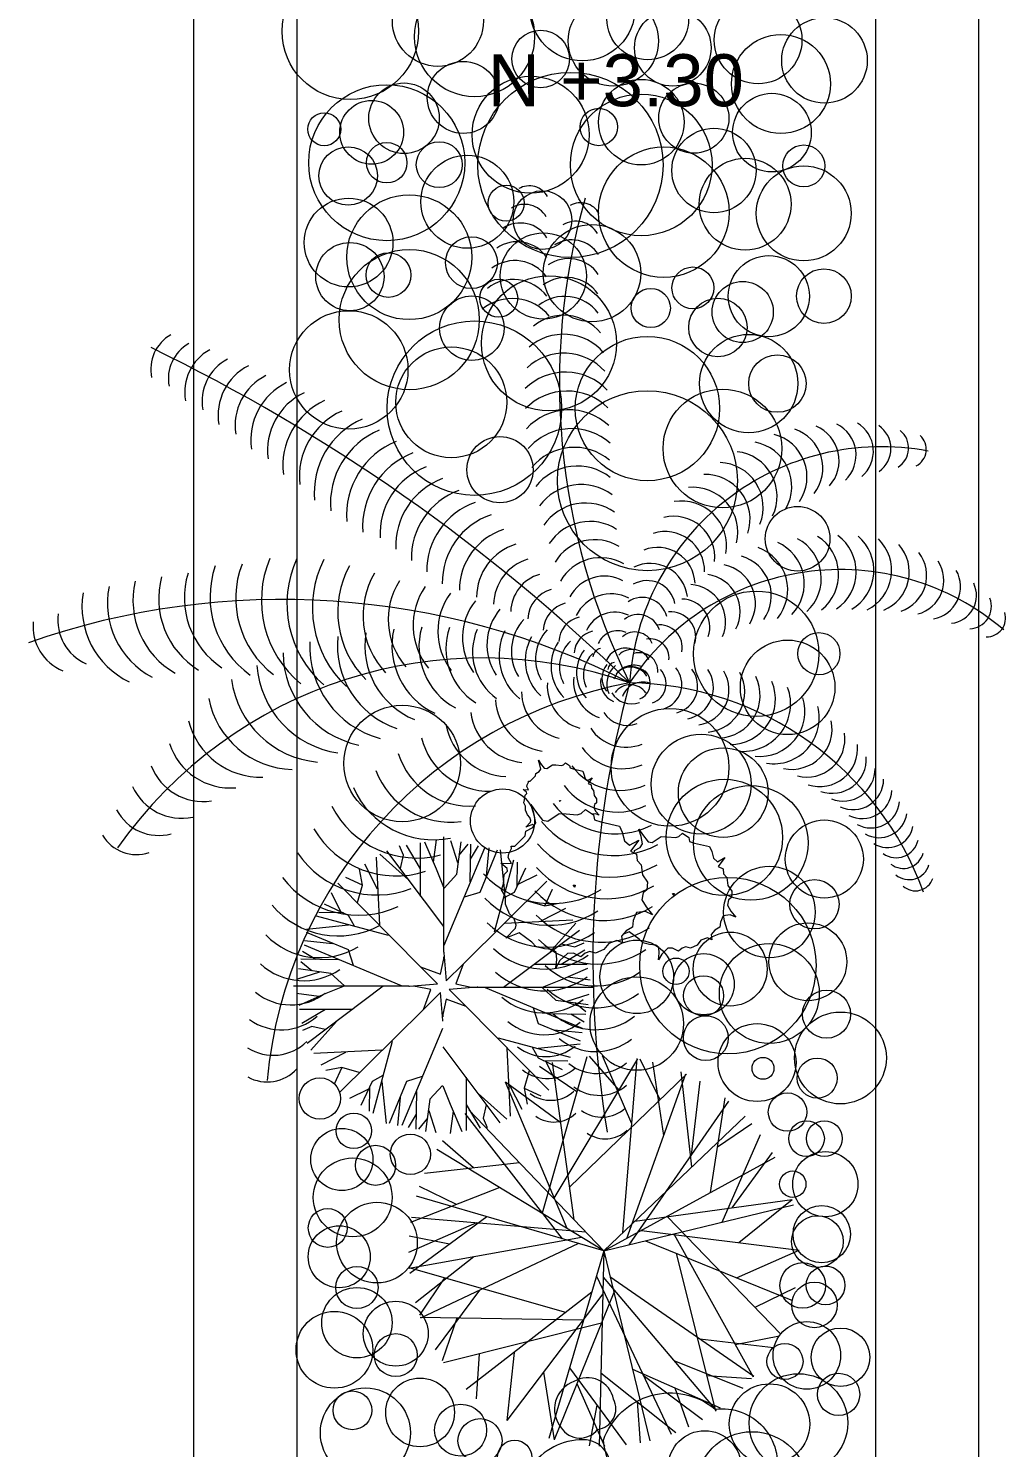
# Model space of a CAD drawing. Header units: millimetres. Extents: x 23218 to 31754, y 14902 to 21214.
# Drawn here: x 26859.7 to 26903.3, y 20172.2 to 20235.5 of the extents above; entities that cross this region are included whole.
import ezdxf

# ---------------------------------------------------------------- set-up
doc = ezdxf.new("R2010")
doc.units = ezdxf.units.MM
for name, color, linetype, lineweight in [('PROIEZIONI', 145, 'Continuous', 13), ('VEGETAZIONE', 94, 'Continuous', 5), ('Wall', 7, 'Continuous', 20)]:
    doc.layers.add(name, color=color, linetype=linetype, lineweight=lineweight)
doc.styles.add('ARCHI', font='arial.ttf')

msp = doc.modelspace()

# ---------------------------------------------------------------- linework, layer by layer
at = {"layer": 'PROIEZIONI'}
for p, q in [((26867.107, 20130.058), (26867.107, 20349.058)), ((26902.107, 20130.058), (26902.107, 20349.058)), ((26871.71, 20134.664), (26871.71, 20344.455)), ((26897.504, 20134.664), (26897.504, 20344.455))]:
    msp.add_line(p, q, dxfattribs=at)
at = {"layer": 'VEGETAZIONE'}
for p, q in [((26877.792, 20198.339), (26877.923, 20199.325)), ((26878.258, 20194.323), (26878.258, 20199.464)), ((26878.874, 20198.307), (26878.57, 20199.285)), ((26876.684, 20197.541), (26875.397, 20198.689)), ((26878.249, 20195.465), (26875.707, 20198.847)), ((26876.456, 20198.643), (26876.277, 20199.056)), ((26876.326, 20198.048), (26876.456, 20198.643)), ((26877.222, 20198.036), (26876.587, 20199.086)), ((26877.222, 20196.824), (26877.222, 20199.196)), ((26877.923, 20198.019), (26877.401, 20199.231)), ((26878.267, 20194.641), (26880.086, 20198.975)), ((26878.827, 20197.802), (26879.031, 20199.236)), ((26878.938, 20198.65), (26879.334, 20199.138)), ((26879.433, 20197.46), (26879.462, 20199.138)), ((26879.445, 20198.47), (26879.801, 20199.057)), ((26879.876, 20197.004), (26880.646, 20198.878)), ((26880.15, 20197.721), (26880.279, 20198.975)), ((26880.978, 20197.004), (26880.786, 20198.878)), ((26874.631, 20197.313), (26874.501, 20198.019)), ((26875.299, 20197.138), (26874.729, 20198.24)), ((26875.397, 20195.529), (26875.25, 20198.561)), ((26878.249, 20197.203), (26877.923, 20198.019)), ((26880.518, 20195.228), (26881.375, 20198.438)), ((26881.41, 20197.004), (26881.917, 20198.079)), ((26881.52, 20197.232), (26881.538, 20198.34)), ((26877.222, 20193.664), (26873.523, 20197.395)), ((26873.882, 20197.651), (26873.882, 20197.651)), ((26874.631, 20197.313), (26873.882, 20197.651)), ((26878.267, 20197.183), (26878.827, 20197.802)), ((26879.113, 20193.794), (26882.844, 20197.493)), ((26881.602, 20197.362), (26882.412, 20197.77)), ((26873.653, 20196.153), (26873.246, 20196.963)), ((26874.403, 20196.532), (26874.631, 20197.313)), ((26879.177, 20196.792), (26879.876, 20197.004)), ((26880.932, 20196.743), (26881.41, 20197.004)), ((26882.762, 20196.385), (26883.1, 20197.134)), ((26883.1, 20197.134), (26883.1, 20197.134)), ((26874.012, 20195.961), (26872.936, 20196.468)), ((26881.981, 20196.613), (26882.762, 20196.385)), ((26882.587, 20195.716), (26883.689, 20196.287)), ((26882.762, 20196.385), (26883.468, 20196.515)), ((26874.012, 20195.529), (26872.138, 20195.337)), ((26875.788, 20195.069), (26872.578, 20195.926)), ((26873.784, 20196.071), (26872.676, 20196.089)), ((26874.273, 20195.483), (26874.012, 20195.961)), ((26880.978, 20195.619), (26884.01, 20195.765)), ((26882.99, 20194.331), (26884.138, 20195.619)), ((26873.295, 20194.701), (26872.04, 20194.83)), ((26874.012, 20194.427), (26872.138, 20195.197)), ((26880.914, 20192.767), (26884.296, 20195.309)), ((26872.545, 20193.996), (26871.959, 20194.352)), ((26876.375, 20192.818), (26872.04, 20194.637)), ((26874.224, 20193.728), (26874.012, 20194.427)), ((26878.259, 20194.287), (26878.361, 20193.044)), ((26883.485, 20193.794), (26884.535, 20194.429)), ((26883.497, 20194.69), (26884.092, 20194.56)), ((26884.092, 20194.56), (26884.505, 20194.739)), ((26873.213, 20193.378), (26871.78, 20193.582)), ((26873.556, 20193.984), (26871.877, 20194.013)), ((26872.366, 20193.489), (26871.877, 20193.885)), ((26877.972, 20192.912), (26877.222, 20193.664)), ((26877.222, 20193.664), (26878.102, 20193.343)), ((26878.102, 20193.343), (26878.248, 20194.028)), ((26878.361, 20193.044), (26879.113, 20193.794)), ((26879.113, 20193.794), (26878.792, 20192.914)), ((26882.273, 20193.794), (26884.645, 20193.794)), ((26883.468, 20193.093), (26884.68, 20193.614)), ((26872.708, 20193.425), (26871.731, 20193.122)), ((26873.833, 20192.818), (26873.213, 20193.378)), ((26882.652, 20192.767), (26883.468, 20193.093)), ((26883.788, 20193.223), (26884.774, 20193.093)), ((26876.692, 20192.809), (26871.551, 20192.809)), ((26872.676, 20192.343), (26871.691, 20192.474)), ((26872.997, 20192.474), (26871.784, 20191.952)), ((26875.551, 20192.8), (26872.169, 20190.258)), ((26873.813, 20192.8), (26872.997, 20192.474)), ((26876.728, 20192.81), (26877.972, 20192.912)), ((26877.673, 20192.653), (26876.988, 20192.799)), ((26877.352, 20191.773), (26877.673, 20192.653)), ((26878.104, 20192.523), (26877.352, 20191.773)), ((26878.206, 20191.279), (26878.104, 20192.523)), ((26879.736, 20192.757), (26878.493, 20192.655)), ((26878.493, 20192.655), (26879.243, 20191.903)), ((26878.792, 20192.914), (26879.477, 20192.768)), ((26879.569, 20192.758), (26884.913, 20192.758)), ((26880.09, 20192.748), (26884.424, 20190.929)), ((26882.632, 20192.748), (26883.251, 20192.189)), ((26883.756, 20192.142), (26884.734, 20192.445)), ((26874.192, 20191.773), (26871.819, 20191.773)), ((26872.979, 20191.773), (26871.93, 20191.138)), ((26877.352, 20191.773), (26873.621, 20188.074)), ((26878.363, 20192.224), (26878.217, 20191.539)), ((26879.243, 20191.903), (26878.363, 20192.224)), ((26879.243, 20191.903), (26882.942, 20188.172)), ((26882.241, 20191.839), (26882.453, 20191.139)), ((26883.251, 20192.189), (26884.685, 20191.985)), ((26884.099, 20192.078), (26884.587, 20191.681)), ((26873.475, 20191.235), (26872.327, 20189.948)), ((26882.453, 20191.139), (26884.327, 20190.37)), ((26882.909, 20191.582), (26884.587, 20191.553)), ((26883.919, 20191.571), (26884.506, 20191.215)), ((26872.373, 20191.007), (26871.959, 20190.828)), ((26872.968, 20190.877), (26872.373, 20191.007)), ((26878.197, 20190.926), (26876.378, 20186.591)), ((26880.677, 20190.498), (26883.887, 20189.641)), ((26883.17, 20190.865), (26884.424, 20190.737)), ((26875.486, 20189.948), (26872.455, 20189.801)), ((26873.877, 20189.85), (26872.775, 20189.28)), ((26875.947, 20190.339), (26875.09, 20187.129)), ((26878.216, 20190.102), (26880.758, 20186.72)), ((26881.068, 20190.037), (26881.214, 20187.006)), ((26882.192, 20190.084), (26882.453, 20189.606)), ((26882.453, 20190.037), (26884.327, 20190.23)), ((26873.702, 20189.182), (26872.997, 20189.052)), ((26873.702, 20189.182), (26873.364, 20188.433)), ((26874.484, 20188.954), (26873.702, 20189.182)), ((26882.453, 20189.606), (26883.528, 20189.099)), ((26884.186, 20188.098), (26882.518, 20189.222)), ((26882.646, 20182.699), (26884.637, 20189.675)), ((26882.681, 20189.495), (26883.789, 20189.478)), ((26882.811, 20189.414), (26883.219, 20188.603)), ((26884.063, 20182.386), (26883.092, 20189.4)), ((26883.179, 20183.35), (26886.907, 20189.573)), ((26886.064, 20188.166), (26884.743, 20189.684)), ((26886.633, 20186.668), (26885.323, 20189.707)), ((26886.228, 20181.808), (26886.875, 20189.579)), ((26887.895, 20187.746), (26887.012, 20189.554)), ((26888.057, 20186.152), (26887.578, 20189.426)), ((26875.055, 20188.563), (26874.548, 20187.487)), ((26875.533, 20188.824), (26875.055, 20188.563)), ((26875.486, 20188.563), (26875.679, 20186.689)), ((26876.588, 20188.563), (26875.819, 20186.689)), ((26877.288, 20188.775), (26876.588, 20188.563)), ((26879.243, 20188.743), (26879.243, 20186.37)), ((26883.75, 20181.997), (26880.997, 20188.521)), ((26883.463, 20186.718), (26881, 20188.523)), ((26882.062, 20189.035), (26881.834, 20188.253)), ((26883.861, 20183.841), (26889.073, 20188.887)), ((26886.408, 20181.562), (26889.044, 20188.9)), ((26889.312, 20184.751), (26888.839, 20188.993)), ((26889.299, 20185.284), (26889.684, 20188.572)), ((26873.364, 20188.433), (26873.364, 20188.433)), ((26874.863, 20188.204), (26874.052, 20187.797)), ((26874.944, 20188.335), (26874.927, 20187.227)), ((26877.031, 20188.107), (26877.002, 20186.428)), ((26878.197, 20188.384), (26877.638, 20187.765)), ((26878.216, 20188.364), (26878.542, 20187.548)), ((26879.78, 20188.026), (26881.068, 20186.878)), ((26881.165, 20188.428), (26881.736, 20187.326)), ((26881.834, 20188.253), (26881.964, 20187.548)), ((26881.834, 20188.253), (26882.583, 20187.915)), ((26882.583, 20187.915), (26882.583, 20187.915)), ((26876.314, 20187.846), (26876.186, 20186.591)), ((26877.638, 20187.765), (26877.434, 20186.331)), ((26877.591, 20187.259), (26877.894, 20186.282)), ((26878.542, 20187.548), (26879.063, 20186.335)), ((26879.243, 20187.531), (26879.878, 20186.481)), ((26885.384, 20181.002), (26879.373, 20187.299)), ((26880.139, 20187.519), (26880.009, 20186.924)), ((26886.518, 20181.278), (26890.964, 20187.684)), ((26890.148, 20183.607), (26890.789, 20187.826)), ((26877.02, 20187.096), (26876.664, 20186.51)), ((26877.527, 20186.917), (26877.13, 20186.428)), ((26878.672, 20187.227), (26878.542, 20186.242)), ((26883.548, 20181.54), (26879.2, 20187.129)), ((26880.009, 20186.924), (26880.188, 20186.51)), ((26885.384, 20181.002), (26891.681, 20187.013)), ((26890.458, 20185.649), (26891.984, 20186.679)), ((26890.66, 20182.285), (26892.371, 20186.195)), ((26885.384, 20181.002), (26877.948, 20185.529)), ((26879.582, 20184.701), (26878.192, 20185.908)), ((26891.1, 20182.922), (26892.905, 20185.386)), ((26881.635, 20184.93), (26877.393, 20184.456)), ((26885.384, 20181.002), (26893.022, 20185.178)), ((26880.746, 20183.826), (26876.771, 20182.271)), ((26885.384, 20181.002), (26877.03, 20183.45)), ((26878.822, 20183.073), (26877.167, 20183.879)), ((26885.384, 20181.002), (26893.843, 20183.059)), ((26886.768, 20182.323), (26893.783, 20183.293)), ((26891.402, 20181.377), (26893.783, 20183.29)), ((26879.717, 20182.251), (26876.678, 20180.94)), ((26880.173, 20182.529), (26876.736, 20179.998)), ((26884.578, 20181.846), (26876.807, 20182.493)), ((26888.223, 20182.524), (26893.269, 20177.312)), ((26878.51, 20181.304), (26876.703, 20181.654)), ((26884.387, 20181.609), (26876.713, 20180.223)), ((26887.063, 20181.92), (26894.089, 20181.042)), ((26888.52, 20181.737), (26892.045, 20175.397)), ((26884.263, 20181.33), (26877.21, 20178.005)), ((26885.384, 20181.002), (26882.935, 20172.648)), ((26885.384, 20181.002), (26885.181, 20172.298)), ((26885.384, 20181.002), (26887.441, 20172.543)), ((26887.243, 20181.454), (26893.803, 20178.787)), ((26891.294, 20179.807), (26894.089, 20181.038)), ((26879.587, 20180.742), (26876.991, 20178.689)), ((26888.604, 20180.901), (26890.368, 20173.864)), ((26883.686, 20178.264), (26876.71, 20180.254)), ((26878.288, 20179.804), (26877.164, 20178.136)), ((26885.056, 20179.881), (26888.381, 20172.828)), ((26885.357, 20179.835), (26890.394, 20173.882)), ((26885.66, 20179.867), (26892.066, 20175.422)), ((26879.852, 20179.25), (26877.875, 20176.596)), ((26884.846, 20179.166), (26879.256, 20174.818)), ((26885.339, 20179.089), (26881.066, 20173.443)), ((26885.836, 20179.143), (26883.169, 20172.583)), ((26892.128, 20178.491), (26893.936, 20179.374)), ((26884.453, 20177.918), (26877.199, 20178.035)), ((26878.839, 20178.008), (26878.185, 20176.106)), ((26885.283, 20177.782), (26878.246, 20176.018)), ((26891.248, 20176.831), (26893.223, 20177.216)), ((26881.394, 20176.481), (26881.063, 20173.444)), ((26889.667, 20177.087), (26892.954, 20176.702)), ((26879.837, 20176.417), (26879.698, 20174.41)), ((26888.507, 20176.112), (26891.583, 20174.889)), ((26882.7, 20175.602), (26883.166, 20172.583)), ((26883.857, 20175.791), (26886.387, 20172.354)), ((26885.257, 20175.573), (26888.591, 20172.909)), ((26886.667, 20175.725), (26890.577, 20174.014)), ((26887.135, 20175.47), (26889.79, 20173.493)), ((26889.969, 20175.455), (26891.976, 20175.316)), ((26884.189, 20175.091), (26885.42, 20172.296)), ((26888.559, 20174.897), (26889.159, 20173.157)), ((26885.081, 20174.128), (26884.731, 20172.321)), ((26886.871, 20174.284), (26887, 20172.448))]:
    msp.add_line(p, q, dxfattribs=at)
for points in [[(26882.272, 20199.972), (26882.206, 20200.021), (26881.904, 20199.899), (26882.124, 20200.125), (26882.14, 20200.189), (26882.093, 20200.333), (26881.988, 20200.444), (26881.9, 20200.66), (26881.9, 20200.828), (26881.814, 20200.98), (26881.855, 20201.116), (26881.873, 20201.325), (26881.948, 20201.397), (26881.937, 20201.453), (26881.793, 20201.572), (26882.031, 20201.566), (26881.957, 20201.702), (26881.976, 20201.782), (26882.031, 20201.902), (26882.026, 20201.95), (26882.108, 20201.951), (26882.339, 20202.185), (26882.356, 20202.289), (26882.508, 20202.37), (26882.574, 20202.474), (26882.532, 20202.674), (26882.468, 20202.882), (26882.571, 20202.731), (26882.728, 20202.531), (26882.846, 20202.508), (26883.094, 20202.678), (26883.249, 20202.671), (26883.499, 20202.649), (26883.589, 20202.681), (26883.685, 20202.77), (26883.862, 20202.651), (26883.884, 20202.539), (26884.021, 20202.492), (26884.444, 20202.398), (26884.501, 20202.263), (26884.553, 20202.071), (26884.662, 20201.975), (26884.871, 20202.089), (26884.686, 20201.839), (26884.819, 20201.776), (26884.834, 20201.632), (26884.926, 20201.536), (26884.953, 20201.312), (26885.063, 20201.153), (26885.053, 20200.977), (26884.971, 20200.912), (26884.942, 20200.76), (26885.035, 20200.6), (26885.174, 20200.425), (26885.018, 20200.496), (26884.869, 20200.476)], [(26886.739, 20198.721), (26886.761, 20198.859), (26887.004, 20198.988), (26887.111, 20199.156), (26887.044, 20199.476), (26886.941, 20199.808), (26887.106, 20199.566), (26887.358, 20199.247), (26887.546, 20199.21), (26887.942, 20199.481), (26888.19, 20199.47), (26888.59, 20199.434), (26888.735, 20199.486), (26888.888, 20199.628), (26889.172, 20199.438), (26889.207, 20199.259), (26889.426, 20199.183), (26890.102, 20199.034), (26890.194, 20198.817), (26890.277, 20198.51), (26890.451, 20198.357), (26890.786, 20198.539), (26890.49, 20198.139), (26890.703, 20198.038), (26890.726, 20197.808), (26890.873, 20197.655), (26890.918, 20197.296), (26891.093, 20197.041), (26891.077, 20196.759), (26890.946, 20196.656), (26890.9, 20196.412), (26891.048, 20196.157), (26891.27, 20195.876), (26891.021, 20195.99), (26890.708, 20195.949), (26890.586, 20195.667), (26890.556, 20195.436), (26890.339, 20195.306), (26890.174, 20195.113), (26890.207, 20194.87), (26890.004, 20194.958), (26889.715, 20194.854), (26889.542, 20194.635), (26889.247, 20194.505), (26889.038, 20194.567), (26888.877, 20194.502), (26888.713, 20194.373), (26888.454, 20194.5), (26888.243, 20194.498), (26887.969, 20194.24), (26887.827, 20193.983), (26887.859, 20194.278), (26887.842, 20194.534), (26887.709, 20194.636), (26887.425, 20194.66), (26887.126, 20194.735), (26886.969, 20194.9), (26886.522, 20195.23), (26886.235, 20195.114)]]:
    msp.add_lwpolyline(points, dxfattribs=at)
for points in [[(26886.945, 20199.32), (26886.576, 20198.821), (26886.842, 20198.695), (26886.871, 20198.406), (26887.055, 20198.215), (26887.111, 20197.767), (26887.329, 20197.448), (26887.309, 20197.096), (26887.146, 20196.966), (26887.088, 20196.662), (26887.274, 20196.343), (26887.551, 20195.992), (26887.239, 20196.134), (26886.848, 20196.084), (26886.696, 20195.73), (26886.658, 20195.442), (26886.388, 20195.28), (26886.18, 20195.038), (26886.222, 20194.734), (26885.968, 20194.844), (26885.607, 20194.714), (26885.391, 20194.44), (26885.022, 20194.278), (26884.761, 20194.356), (26884.559, 20194.275), (26884.355, 20194.113), (26884.031, 20194.271), (26883.767, 20194.27), (26883.424, 20193.947), (26883.247, 20193.626), (26883.287, 20193.994), (26883.266, 20194.314), (26883.1, 20194.442), (26882.744, 20194.471), (26882.371, 20194.565), (26882.174, 20194.772), (26881.616, 20195.185), (26881.012, 20194.941), (26881.452, 20195.392), (26881.483, 20195.52), (26881.389, 20195.808), (26881.179, 20196.031), (26881.004, 20196.462), (26881.004, 20196.799), (26880.831, 20197.102), (26880.914, 20197.375), (26880.95, 20197.792), (26881.1, 20197.937), (26881.078, 20198.049), (26880.79, 20198.287), (26881.265, 20198.274), (26881.117, 20198.546), (26881.156, 20198.706), (26881.265, 20198.947), (26881.255, 20199.043), (26881.42, 20199.044), (26881.881, 20199.512), (26881.915, 20199.72), (26882.219, 20199.882), (26882.352, 20200.091), (26882.268, 20200.491), (26882.139, 20200.907), (26882.345, 20200.604), (26882.66, 20200.205), (26882.896, 20200.159), (26883.391, 20200.499), (26883.701, 20200.484), (26884.201, 20200.44), (26884.382, 20200.505), (26884.574, 20200.682), (26884.928, 20200.444), (26884.972, 20200.22), (26885.246, 20200.126), (26886.091, 20199.939), (26886.206, 20199.668), (26886.31, 20199.284), (26886.527, 20199.093)], [(26883.456, 20201.086), (26883.444, 20201.038), (26883.406, 20201.086)], [(26884.115, 20197.315), (26884.091, 20197.219), (26884.016, 20197.315)], [(26888.521, 20196.935), (26888.502, 20196.858), (26888.442, 20196.934)]]:
    msp.add_lwpolyline(points, close=True, dxfattribs=at)
for points in [[(26884.057, 20175.182, 0.520567), (26883.488, 20173.118, 0.520567), (26885.11, 20173.048, 0.520567), (26885.822, 20174.389, 0.520567)], [(26885.368, 20172.57, -0.520567), (26890.35, 20173.951, -0.520567), (26893.064, 20170.959, -0.520567), (26891.397, 20169.275, -0.520567)], [(26881.785, 20168.772, 0.520567), (26883.989, 20167.457, 0.520567), (26885.405, 20168.597, 0.520567), (26885.603, 20170.979, 0.520567), (26884.468, 20172.588, 0.520567)]]:
    msp.add_lwpolyline(points, format="xyb", close=True, dxfattribs=at)
for centre, radius in [((26884.431, 20236.408), 2.348), ((26874.085, 20235.377), 3.044), ((26877.992, 20235.845), 2.03), ((26879.625, 20235.137), 2.674), ((26887.346, 20235.926), 1.82), ((26885.813, 20234.945), 2.012), ((26892.264, 20234.99), 1.954), ((26888.461, 20234.636), 1.706), ((26895.223, 20234.079), 1.906), ((26882.569, 20234.146), 1.284), ((26893.281, 20233.03), 2.207), ((26879.123, 20232.429), 1.605), ((26883.899, 20229.419), 4.128), ((26875.709, 20229.519), 3.478), ((26876.481, 20231.5), 1.573), ((26882.123, 20230.767), 2.609), ((26887.055, 20231.325), 1.906), ((26889.397, 20231.504), 1.563), ((26875.038, 20230.873), 1.42), ((26887.055, 20229.419), 3.157), ((26892.88, 20230.86), 1.754), ((26872.927, 20231.01), 0.735), ((26885.161, 20231.111), 0.834), ((26890.297, 20229.172), 1.881), ((26875.709, 20229.519), 0.903), ((26878.05, 20229.431), 1.023), ((26894.299, 20229.375), 0.937), ((26873.989, 20228.928), 1.302), ((26879.303, 20227.779), 2.074), ((26877.432, 20230.246), 1.30914869920264e-14), ((26888.06, 20227.312), 2.909), ((26891.684, 20227.667), 2.047), ((26894.299, 20227.259), 2.116), ((26881.031, 20227.713), 0.803), ((26874.008, 20225.96), 1.978), ((26876.713, 20225.306), 2.783), ((26882.653, 20226.963), 1.308), ((26884.859, 20224.595), 2.171), ((26874.068, 20224.441), 1.52), ((26879.485, 20225.064), 1.155), ((26882.692, 20224.466), 1.923), ((26876.713, 20222.523), 3.124), ((26875.786, 20224.51), 0.997), ((26892.744, 20223.568), 1.81), ((26889.357, 20223.939), 0.932), ((26895.199, 20223.572), 1.217), ((26880.703, 20223.478), 0.845), ((26882.942, 20221.467), 3.01), ((26891.579, 20222.862), 1.363), ((26879.503, 20222.142), 1.435), ((26887.478, 20223.041), 0.875), ((26890.473, 20222.169), 1.304), ((26874.019, 20220.284), 2.638), ((26879.618, 20218.575), 3.889), ((26887.331, 20218.559), 3.218), ((26891.843, 20219.672), 2.193), ((26878.586, 20218.837), 2.471), ((26893.123, 20219.672), 1.28), ((26887.331, 20215.34), 4.01), ((26890.673, 20216.778), 2.646), ((26880.758, 20215.832), 1.475), ((26894.024, 20212.753), 1.44), ((26892.179, 20207.628), 2.795), ((26893.58, 20206.129), 2.108), ((26894.974, 20207.628), 0.94), ((26876.398, 20202.737), 2.598), ((26888.336, 20202.564), 2.627), ((26889.723, 20201.815), 2.23), ((26890.708, 20201.437), 1.998), ((26890.762, 20199.439), 2.593), ((26880.872, 20200.171), 1.429), ((26891.937, 20199.194), 2.558), ((26895.215, 20198.475), 1.741), ((26892.765, 20196.111), 2.039), ((26890.917, 20193.723), 3.932), ((26894.775, 20196.457), 1.099), ((26894.481, 20193.894), 1.734), ((26886.855, 20193.221), 1.64), ((26891.019, 20193.569), 1.647), ((26889.837, 20192.894), 1.362), ((26892.763, 20192.477), 2.227), ((26888.604, 20193.473), 0.587), ((26886.855, 20191.138), 2.083), ((26889.834, 20192.378), 0.893), ((26895.313, 20191.559), 1.071), ((26889.933, 20190.493), 0.998), ((26892.217, 20189.402), 1.736), ((26895.932, 20189.606), 2.049), ((26892.482, 20189.146), 0.488), ((26894.898, 20188.708), 0.893), ((26872.729, 20187.799), 0.92), ((26893.574, 20187.193), 0.857), ((26874.241, 20186.359), 0.792), ((26894.422, 20186.011), 0.794), ((26895.216, 20186.011), 0.799), ((26873.709, 20185.079), 1.386), ((26876.766, 20185.31), 0.898), ((26875.214, 20184.819), 0.893), ((26895.261, 20183.98), 1.453), ((26874.192, 20183.389), 1.758), ((26893.808, 20183.98), 0.588), ((26873.08, 20182.029), 0.867), ((26875.274, 20181.375), 1.797), ((26895.101, 20181.75), 1.28), ((26894.908, 20181.42), 1.15), ((26873.592, 20180.744), 1.383), ((26874.381, 20179.372), 0.942), ((26894.252, 20179.466), 1.016), ((26895.269, 20179.466), 0.862), ((26874.381, 20177.803), 1.569), ((26894.775, 20178.596), 1.015), ((26876.111, 20177.314), 1.447), ((26873.377, 20176.596), 1.711), ((26894.436, 20176.345), 1.507), ((26876.111, 20176.357), 0.958), ((26895.941, 20176.262), 1.305), ((26893.461, 20176.079), 0.804), ((26877.194, 20173.801), 1.532), ((26894.059, 20173.332), 2.197), ((26895.849, 20174.606), 0.942), ((26874.759, 20172.891), 2.009), ((26874.18, 20173.896), 0.864), ((26892.77, 20173.286), 1.793), ((26879.004, 20173.011), 1.159), ((26879.868, 20172.544), 0.982), ((26889.885, 20171.364), 1.625), ((26891.993, 20170.441), 2.504), ((26881.411, 20171.796), 0.769)]:
    msp.add_circle(centre, radius, dxfattribs=at)
for centre, radius, start, end in [((26882.063, 20227.549), 0.938, 29.09367, 119.79065), ((26913.572, 20219.704), 30.162, 164.15666, 206.32186), ((26884.354, 20226.798), 0.938, 29.09367, 119.79065), ((26881.852, 20226.537), 1.125, 30.70906, 121.40603), ((26881.665, 20225.425), 1.406, 32.32444, 123.02142), ((26884.143, 20225.785), 1.125, 30.70906, 121.40603), ((26881.524, 20224.401), 1.594, 33.93983, 124.6368), ((26883.956, 20224.673), 1.406, 32.32444, 123.02142), ((26883.815, 20223.649), 1.594, 33.93983, 124.6368), ((26881.419, 20223.42), 1.735, 35.55521, 126.25219), ((26881.346, 20222.436), 1.875, 37.17059, 127.86757), ((26883.71, 20222.668), 1.735, 35.55521, 126.25219), ((26881.306, 20221.357), 2.11, 38.78598, 129.48296), ((26883.637, 20221.685), 1.875, 37.17059, 127.86757), ((26883.597, 20220.606), 2.11, 38.78598, 129.48296), ((26866.968, 20220.308), 1.776, 119.61515, 191.9704), ((26867.75, 20219.9), 1.776, 118.99446, 191.34971), ((26883.594, 20219.526), 2.344, 40.40136, 131.09834), ((26829.691, 20147.879), 81.535, 45.79693, 64.18022), ((26868.835, 20219.304), 2.131, 118.37377, 190.72902), ((26883.618, 20218.588), 2.438, 42.01675, 132.71373), ((26869.606, 20218.876), 2.131, 117.75308, 190.10833), ((26870.676, 20218.254), 2.486, 117.13239, 189.48764), ((26883.676, 20217.604), 2.578, 43.63213, 134.32911), ((26871.436, 20217.805), 2.486, 116.5117, 188.86695), ((26872.489, 20217.157), 2.841, 115.89101, 188.24626), ((26873.237, 20216.689), 2.841, 115.27032, 187.62557), ((26874.274, 20216.015), 3.196, 114.64963, 187.00488), ((26883.747, 20216.762), 2.578, 45.24752, 135.9445), ((26875.01, 20215.528), 3.196, 114.02894, 186.38419), ((26883.842, 20215.922), 2.578, 46.8629, 137.55988), ((26876.03, 20214.828), 3.551, 113.40825, 185.7635), ((26883.96, 20215.086), 2.578, 48.47829, 139.17527), ((26893.309, 20215.897), 1.838, 322.08689, 71.34771), ((26894.205, 20216.231), 1.67, 318.04523, 67.30604), ((26895.085, 20216.481), 1.545, 314.00356, 63.26437), ((26895.941, 20216.654), 1.462, 309.96189, 59.22271), ((26896.932, 20216.768), 1.253, 305.92023, 55.18104), ((26876.752, 20214.322), 3.551, 112.78756, 185.14281), ((26877.469, 20213.808), 3.551, 112.16687, 184.52212), ((26891.759, 20215.091), 2.005, 330.17023, 79.43104), ((26892.48, 20215.507), 1.963, 326.12856, 75.38937), ((26897.971, 20216.798), 1.002, 301.87856, 51.13937), ((26898.926, 20216.742), 0.835, 297.83689, 47.09771), ((26878.181, 20213.286), 3.551, 111.54618, 183.90143), ((26884.072, 20214.39), 2.438, 50.09367, 140.79065), ((26897.762, 20205.61), 11.247, 79.33398, 176.33343), ((26891.106, 20214.644), 2.005, 334.21189, 83.47271), ((26878.606, 20212.975), 3.196, 110.92549, 183.28074), ((26884.211, 20213.652), 2.344, 51.70906, 142.40603), ((26890.485, 20214.152), 2.005, 338.25356, 87.51437), ((26879.308, 20212.441), 3.196, 110.3048, 182.66006), ((26884.381, 20212.872), 2.297, 53.32444, 144.02142), ((26889.901, 20213.618), 2.005, 342.29523, 91.55604), ((26880.005, 20211.9), 3.196, 109.68411, 182.03937), ((26889.356, 20213.044), 2.005, 346.33689, 95.59771), ((26880.695, 20211.351), 3.196, 109.06342, 181.41868), ((26881.38, 20210.795), 3.196, 108.44273, 180.79799), ((26884.571, 20212.096), 2.25, 54.93983, 145.6368), ((26888.853, 20212.433), 2.005, 350.37856, 99.63937), ((26884.767, 20211.37), 2.156, 56.55521, 147.25219), ((26888.497, 20211.921), 1.838, 354.42023, 103.68104), ((26881.79, 20210.464), 2.841, 107.82204, 180.1773), ((26884.981, 20210.65), 2.063, 58.17059, 148.86757), ((26888.122, 20211.321), 1.754, 358.46189, 107.72271), ((26892.318, 20210.759), 2.005, 316.5698, 65.83061), ((26893.076, 20210.986), 2.005, 312.52813, 61.78895), ((26893.848, 20211.16), 2.005, 308.48647, 57.74728), ((26894.631, 20211.279), 2.005, 304.4448, 53.70561), ((26895.42, 20211.342), 2.005, 300.40313, 49.66395), ((26896.252, 20211.346), 1.963, 296.36147, 45.62228), ((26882.199, 20210.131), 2.486, 107.20135, 179.55661), ((26885.247, 20209.847), 2.063, 59.78598, 150.48296), ((26887.784, 20210.7), 1.67, 2.50356, 111.76437), ((26891.014, 20210.21), 1.838, 324.65313, 73.91395), ((26891.578, 20210.478), 2.005, 320.61147, 69.87228), ((26897.165, 20211.273), 1.838, 292.3198, 41.58061), ((26898.11, 20211.118), 1.67, 288.27813, 37.53895), ((26872.106, 20210.155), 4.273, 161.00098, 234.51619), ((26873.251, 20210.1), 4.273, 159.08432, 232.59952), ((26874.929, 20210.004), 4.807, 157.16765, 230.68286), ((26876.068, 20209.855), 4.807, 155.25098, 228.76619), ((26877.202, 20209.667), 4.807, 153.33432, 226.84952), ((26877.798, 20209.499), 4.273, 151.41765, 224.93286), ((26882.606, 20209.796), 2.131, 106.58066, 178.93592), ((26895.923, 20200.132), 11.247, 49.56689, 146.56633), ((26887.451, 20209.984), 1.67, 6.54523, 115.80604), ((26890.391, 20209.876), 1.754, 328.6948, 77.95561), ((26898.998, 20210.898), 1.545, 284.23647, 33.49728), ((26899.826, 20210.623), 1.462, 280.1948, 29.45561), ((26868.138, 20210.003), 3.739, 166.75098, 240.26619), ((26869.282, 20210.081), 3.739, 164.83432, 238.34952), ((26870.427, 20210.121), 3.739, 162.91765, 236.43286), ((26878.39, 20209.329), 3.739, 149.50098, 223.01619), ((26878.978, 20209.156), 3.205, 147.58432, 221.09952), ((26883.013, 20209.46), 1.776, 105.95997, 178.31523), ((26885.405, 20209.353), 1.735, 61.40136, 152.09834), ((26887.322, 20209.635), 1.253, 10.58689, 119.84771), ((26889.145, 20209.049), 1.67, 336.77813, 86.03895), ((26889.79, 20209.504), 1.67, 332.73647, 81.99728), ((26900.743, 20210.23), 1.253, 276.15313, 25.41395), ((26871.042, 20175.874), 34.171, 63.0343, 109.32156), ((26865.863, 20209.732), 3.739, 170.58432, 244.09952), ((26866.999, 20209.887), 3.739, 168.66765, 242.18286), ((26879.93, 20208.905), 3.044, 145.66765, 219.18286), ((26880.875, 20208.628), 2.884, 143.75098, 217.26619), ((26883.419, 20209.123), 1.421, 105.33928, 177.69454), ((26885.708, 20208.564), 1.735, 63.01675, 153.71373), ((26887.102, 20209.009), 1.128, 14.62856, 123.88937), ((26888.859, 20208.81), 1.253, 340.8198, 90.08061), ((26901.66, 20209.74), 1.002, 272.11147, 21.37228), ((26863.186, 20209.126), 2.136, 172.50098, 246.01619), ((26881.759, 20208.338), 2.671, 141.83432, 215.34952), ((26882.635, 20208.026), 2.457, 139.91765, 213.43286), ((26884.002, 20208.611), 1.314, 104.71859, 177.07385), ((26885.885, 20208.075), 1.406, 64.63213, 155.32911), ((26888.357, 20208.375), 1.128, 344.86147, 94.12228), ((26902.461, 20209.218), 0.835, 268.0698, 17.33061), ((26862.078, 20208.844), 2.136, 174.41765, 247.93286), ((26880.267, 20207.947), 3.12, 163.90108, 241.296), ((26881.183, 20207.848), 2.836, 160.53745, 237.93237), ((26883.402, 20207.727), 2.136, 138.00098, 211.51619), ((26884.581, 20208.094), 1.207, 104.0979, 176.45316), ((26886.918, 20208.371), 1.002, 18.67023, 127.93104), ((26887.881, 20207.912), 1.002, 348.90313, 98.16395), ((26876.532, 20207.957), 4.255, 177.35563, 254.75055), ((26877.409, 20207.986), 3.9, 173.99199, 251.38691), ((26878.278, 20207.982), 3.546, 170.62836, 248.02328), ((26879.275, 20207.988), 3.333, 167.26472, 244.65964), ((26882.089, 20207.712), 2.553, 157.17381, 234.56873), ((26883.197, 20207.551), 2.482, 153.81017, 231.20509), ((26884.01, 20207.331), 2.127, 150.44654, 227.84146), ((26884.212, 20207.394), 1.869, 136.08432, 209.59952), ((26885.021, 20207.071), 1.986, 147.0829, 224.47782), ((26885.013, 20207.041), 1.602, 134.16765, 207.68286), ((26885.13, 20207.597), 1.065, 103.47721, 175.83247), ((26886, 20207.712), 0.938, 66.24752, 156.9445), ((26886.778, 20207.764), 0.835, 22.71189, 131.97271), ((26887.459, 20207.456), 0.835, 352.9448, 102.20561), ((26875.341, 20207.719), 4.255, 180.71926, 258.11419), ((26885.876, 20206.777), 1.702, 143.71926, 221.11419), ((26885.758, 20206.693), 1.282, 132.25098, 205.76619), ((26885.328, 20207.451), 0.426, 102.85652, 175.21178), ((26886.349, 20206.939), 0.938, 67.8629, 158.55988), ((26886.653, 20206.985), 0.835, 26.75356, 136.01437), ((26886.964, 20206.841), 0.835, 356.98647, 106.24728), ((26879.992, 20187.561), 19.877, 70.77372, 144.97897), ((26874.167, 20207.411), 4.255, 184.0829, 261.47782), ((26886.25, 20206.538), 0.945, 140.35563, 217.75055), ((26886.591, 20206.282), 1.068, 130.33432, 203.84952), ((26885.922, 20206.897), 0.355, 102.23584, 174.59109), ((26886.72, 20206.177), 0.938, 69.47829, 160.17527), ((26886.584, 20206.199), 0.835, 30.79523, 140.05604), ((26886.62, 20206.106), 0.938, 39.71119, 130.40817), ((26886.7, 20206.316), 0.756, 292.69632, 46.04311), ((26887.246, 20206.294), 0.915, 289.83918, 43.18597), ((26887.731, 20206.261), 1.134, 286.98204, 40.32882), ((26888.339, 20206.191), 1.229, 284.12489, 37.47168), ((26888.851, 20206.118), 1.418, 281.26775, 34.61454), ((26889.394, 20206.019), 1.573, 278.41061, 31.75739), ((26873.012, 20207.035), 4.255, 187.44654, 264.84146), ((26890.173, 20186.788), 19.877, 100.54081, 174.74607), ((26884.853, 20206.22), 1.986, 176.84999, 254.24491), ((26885.741, 20206.39), 1.702, 173.48636, 250.88128), ((26932.037, 20194.014), 47.137, 164.85457, 189.41385), ((26886.184, 20206.367), 0.945, 170.12272, 247.51764), ((26886.571, 20205.409), 0.835, 34.83689, 144.09771), ((26887.112, 20205.425), 0.938, 71.09367, 161.79065), ((26886.331, 20192.179), 14.152, 19.8929, 89.1654), ((26889.866, 20205.925), 1.8, 275.55346, 28.90025), ((26890.449, 20205.772), 1.905, 272.69632, 26.04311), ((26891.025, 20205.594), 2.011, 269.83918, 23.18597), ((26871.61, 20206.365), 3.9, 190.81017, 268.20509), ((26883.846, 20205.944), 2.127, 180.21363, 257.60855), ((26886.622, 20206.419), 1.03, 211.10175, 289.84111), ((26891.595, 20205.393), 2.117, 266.98204, 20.32882), ((26892.338, 20205.06), 2.011, 264.12489, 17.47168), ((26881.99, 20205.321), 2.553, 186.9409, 264.33582), ((26883.031, 20205.731), 2.482, 183.57727, 260.97219), ((26886.433, 20205.67), 1.236, 212.29222, 291.03159), ((26892.947, 20204.762), 2.042, 261.26775, 14.61454), ((26870.098, 20205.442), 3.319, 194.17381, 271.56873), ((26881.136, 20204.989), 2.836, 190.30454, 267.69946), ((26893.761, 20204.272), 1.8, 258.41061, 11.75739), ((26880.291, 20204.62), 3.12, 193.66818, 271.0631), ((26886.375, 20205.347), 1.887, 213.4827, 292.22206), ((26894.436, 20203.82), 1.694, 255.55346, 8.90025), ((26868.734, 20204.48), 2.836, 197.53745, 274.93237), ((26879.41, 20204.163), 3.333, 197.03181, 274.42673), ((26886.224, 20204.69), 2.19, 214.67317, 293.41254), ((26895.006, 20203.401), 1.694, 252.69632, 6.04311), ((26867.533, 20203.519), 2.482, 200.90108, 278.296), ((26878.547, 20203.663), 3.546, 200.39545, 277.79037), ((26886.118, 20204.187), 2.654, 215.86365, 294.60301), ((26895.566, 20202.929), 1.524, 250.42359, 3.77038), ((26896.057, 20202.477), 1.418, 248.15087, 1.49765), ((26896.489, 20202.048), 1.371, 245.87814, 359.22493), ((26866.576, 20202.703), 2.411, 204.26472, 281.65964), ((26877.791, 20203.235), 3.9, 203.75908, 281.15401), ((26885.979, 20203.528), 2.957, 217.05413, 295.79349), ((26896.902, 20201.6), 1.323, 243.60541, 356.9522), ((26865.555, 20201.653), 2.127, 207.62836, 285.02328), ((26877.044, 20202.775), 4.255, 207.12272, 284.51764), ((26885.9, 20203.14), 3.538, 218.2446, 296.98397), ((26897.295, 20201.136), 1.276, 241.33268, 354.67947), ((26885.825, 20202.802), 4.17, 219.43508, 298.17444), ((26897.668, 20200.655), 1.229, 239.05996, 352.40674), ((26898.046, 20200.118), 1.134, 236.78723, 350.13402), ((26864.558, 20200.447), 1.773, 210.99199, 288.38691), ((26876.129, 20201.977), 4.255, 210.48636, 287.88128), ((26898.418, 20199.529), 0.998, 234.5145, 347.86129), ((26875.262, 20201.127), 4.255, 213.84999, 291.24491), ((26885.666, 20201.934), 4.265, 220.62556, 299.36492), ((26898.742, 20198.963), 0.907, 232.24178, 345.58856), ((26885.5, 20200.875), 4.17, 221.81603, 300.5554), ((26898.995, 20198.479), 0.923, 229.96905, 343.31584), ((26874.446, 20200.227), 4.255, 217.21363, 294.60855), ((26883.076, 20200.658), 4.17, 223.00651, 301.74587), ((26899.276, 20197.875), 0.817, 227.69632, 341.04311), ((26882.95, 20199.518), 4, 224.19698, 302.93635), ((26885.367, 20199.907), 4.17, 223.00651, 301.74587), ((26873.562, 20198.949), 3.9, 220.57727, 297.97219), ((26882.847, 20198.329), 3.784, 225.38746, 304.12682), ((26885.241, 20198.766), 4, 224.19698, 302.93635), ((26872.707, 20197.397), 3.319, 223.9409, 301.33582), ((26885.138, 20197.577), 3.784, 225.38746, 304.12682), ((26878.7, 20194.323), 0.442, 180, 184.66495), ((26882.764, 20196.9), 3.33, 226.57794, 305.3173), ((26872.002, 20195.885), 2.836, 227.30454, 304.69946), ((26877.816, 20194.12), 0.442, 347.9659, 0), ((26885.055, 20196.149), 3.33, 226.57794, 305.3173), ((26882.728, 20195.813), 3.219, 227.76841, 306.50778), ((26871.436, 20194.454), 2.482, 230.66818, 308.0631), ((26876.692, 20193.251), 0.442, 270, 274.66495), ((26876.896, 20192.367), 0.442, 77.9659, 90), ((26879.569, 20193.2), 0.442, 257.9659, 270), ((26879.772, 20192.316), 0.442, 90, 94.66495), ((26882.716, 20194.484), 2.868, 228.95889, 307.69825), ((26885.019, 20195.061), 3.219, 227.76841, 306.50778), ((26871.01, 20193.271), 2.411, 234.03181, 311.42673), ((26877.765, 20191.243), 0.442, 0, 4.66495), ((26878.649, 20191.447), 0.442, 167.9659, 180), ((26882.739, 20193.179), 2.54, 230.14937, 308.88873), ((26885.007, 20193.733), 2.868, 228.95889, 307.69825), ((26885.03, 20192.427), 2.54, 230.14937, 308.88873), ((26870.646, 20191.853), 2.127, 237.39545, 314.79037), ((26882.803, 20191.686), 2.022, 231.33984, 310.07921), ((26882.887, 20190.543), 1.853, 232.53032, 311.26968), ((26885.094, 20190.934), 2.022, 231.33984, 310.07921), ((26870.378, 20190.311), 1.773, 240.75908, 318.15401), ((26883.011, 20189.262), 1.545, 233.72079, 312.46016), ((26885.178, 20189.791), 1.853, 232.53032, 311.26968), ((26885.302, 20188.511), 1.545, 233.72079, 312.46016), ((26883.163, 20188.154), 1.404, 234.91127, 313.65063), ((26885.454, 20187.402), 1.404, 234.91127, 313.65063)]:
    msp.add_arc(centre, radius, start, end, dxfattribs=at)
at = {"layer": 'Wall'}
msp.add_line((26902.107, 20130.342), (26902.107, 20436.343), dxfattribs=at)

# ---------------------------------------------------------------- texts
at = {"layer": 'VEGETAZIONE', "insert": (26880.204, 20234.355), "char_height": 2.3183, "width": 21.75521, "attachment_point": 1, "style": 'ARCHI'}
msp.add_mtext('N +3.30', dxfattribs=at)

doc.saveas('drawing.dxf')
